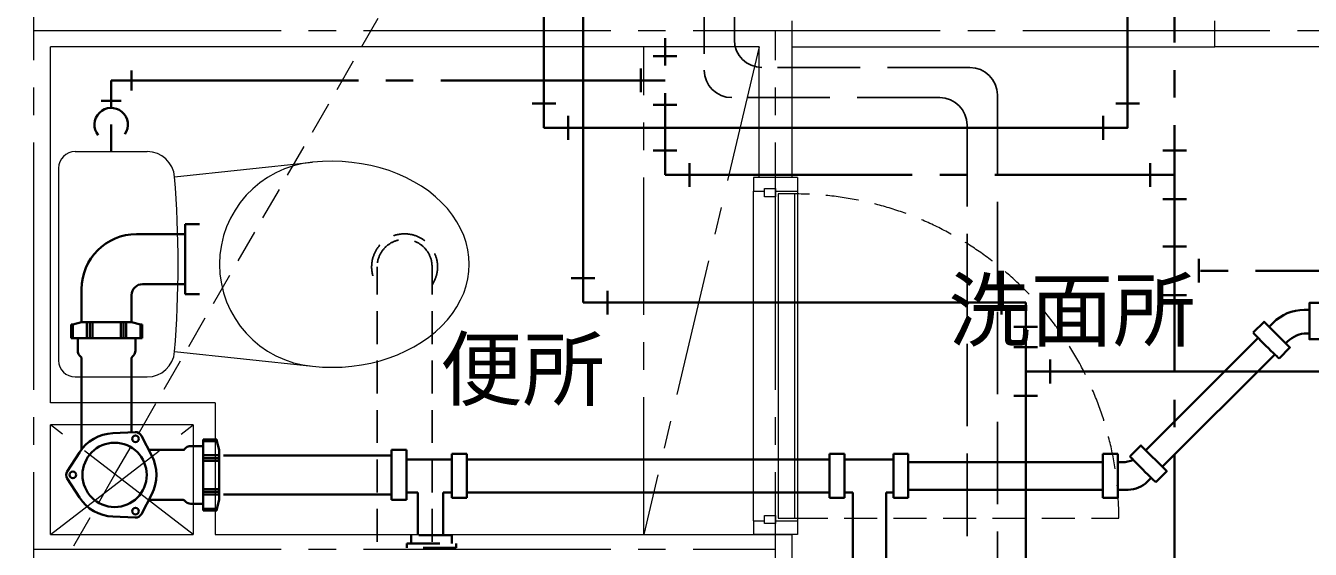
# Model space of a CAD drawing. Units: millimetres at full size, sheet at 1:50; details may follow other scales. Extents: x -9674 to 9699, y -6794 to 6791.
# Drawn here: x -720 to 1618, y -1632 to -679 of the extents above; entities that cross this region are included whole.
import ezdxf
from ezdxf.enums import TextEntityAlignment as Align

# ---------------------------------------------------------------- set-up
doc = ezdxf.new("R2010")
doc.units = ezdxf.units.MM
doc.header["$LTSCALE"] = 50
for name, pattern in [('CHAIN1', [8, 5, -1, 1, -1]), ('CHAIN2', [12, 9, -1, 1, -1]), ('DASHED1', [1.8, 1.2, -0.6]), ('DASHED3', [4, 3, -1])]:
    doc.linetypes.add(name, pattern=pattern)
for name, color, linetype, lineweight in [('1-0_芯', 134, 'CHAIN2', 9), ('1-2_間仕切', 134, 'Continuous', 9), ('1-3_建具', 134, 'Continuous', 9), ('1-5_設備', 134, 'Continuous', 9), ('1-7_その他', 134, 'DASHED1', 9), ('2-0_芯', 3, 'Continuous', 35), ('2-2', 5, 'DASHED3', 25), ('2-3_建具', 4, 'Continuous', 35), ('2-9_金物', 1, 'CHAIN2', 35), ('2-A_文字', 6, 'Continuous', 35), ('2-C', 2, 'DASHED1', 25)]:
    doc.layers.add(name, color=color, linetype=linetype, lineweight=lineweight)
doc.layers.add('1-A_文字', color=134, linetype='Continuous')
doc.styles.add('ＭＳ ゴシック', font='')
doc.styles.get('ＭＳ ゴシック').set_extended_font_data('MS Gothic')

msp = doc.modelspace()

# ---------------------------------------------------------------- linework, layer by layer
at = {"layer": '1-0_芯'}
for p, q in [((-705.42, -4341.52), (-705.42, 5058.48)), ((-705.42, -687.52), (2244.58, -687.52)), ((644.58, -4341.52), (644.58, -687.52)), ((-705.42, -1631.52), (644.58, -1631.52))]:
    msp.add_line(p, q, dxfattribs=at)
at = {"layer": '1-2_間仕切'}
for p, q in [((674.58, -717.52), (674.58, -670.02)), ((1444.58, -717.52), (1444.58, -670.02)), ((614.58, -717.52), (-675.42, -717.52)), ((-675.42, -1365.02), (-675.42, -717.52)), ((614.58, -955.02), (614.58, -717.52)), ((674.58, -955.02), (674.58, -717.52)), ((2119.58, -717.52), (1444.58, -717.52)), ((684.58, -980.02), (684.58, -1580.02)), ((-375.42, -1365.02), (-675.42, -1365.02)), ((-375.42, -1365.02), (-375.42, -1605.02)), ((-415.42, -1405.02), (-675.42, -1405.02)), ((-675.42, -1605.02), (-675.42, -1405.02)), ((-415.42, -1405.02), (-415.42, -1605.02)), ((-675.42, -1605.02), (-415.42, -1605.02)), ((-375.42, -1605.02), (674.58, -1605.02)), ((674.58, -1769.52), (674.58, -1605.02))]:
    msp.add_line(p, q, dxfattribs=at)
at = {"layer": '1-3_建具'}
for p, q in [((674.58, -717.52), (1444.58, -717.52)), ((604.58, -955.02), (604.58, -980.02)), ((684.58, -955.02), (604.58, -955.02)), ((684.58, -955.02), (684.58, -980.02)), ((604.58, -1580.02), (604.58, -980.02)), ((604.58, -980.02), (624.58, -980.02)), ((624.58, -990.02), (624.58, -975.02)), ((644.58, -980.02), (684.58, -980.02)), ((644.58, -990.02), (624.58, -990.02)), ((679.58, -985.02), (649.58, -985.02)), ((649.58, -985.02), (649.58, -1575.02)), ((679.58, -1575.02), (679.58, -985.02)), ((604.58, -1580.02), (604.58, -1605.02)), ((604.58, -1580.02), (624.58, -1580.02)), ((624.58, -1570.02), (644.58, -1570.02)), ((624.58, -1585.02), (624.58, -1570.02)), ((644.58, -1585.02), (624.58, -1585.02)), ((644.58, -1570.02), (644.58, -1585.02)), ((644.58, -1580.02), (684.58, -1580.02)), ((649.58, -1575.02), (679.58, -1575.02)), ((684.58, -1580.02), (684.58, -1605.02)), ((684.58, -1605.02), (604.58, -1605.02))]:
    msp.add_line(p, q, dxfattribs=at)
at = {"layer": '1-3_建具', "linetype": 'DASHED1'}
msp.add_line((679.58, -1575.02), (1269.58, -1575.02), dxfattribs=at)
at = {"layer": '1-3_建具'}
msp.add_lwpolyline([(624.58, -975.02), (644.58, -975.02), (644.58, -990.02)], dxfattribs=at)
at = {"layer": '1-3_建具', "linetype": 'DASHED1'}
msp.add_arc((679.58, -1575.02), 590, 0, 90, dxfattribs=at)
at = {"layer": '1-5_設備'}
for p, q in [((-630.42, -908.02), (-499.18, -908.02)), ((-449.34, -954.02), (-198.27, -927.37)), ((-660.42, -938.02), (-660.42, -1288.02)), ((-449.34, -1272.01), (-198.27, -1298.66)), ((-630.42, -1318.02), (-499.18, -1318.02))]:
    msp.add_line(p, q, dxfattribs=at)
for centre, radius, start, end in [((-630.42, -938.02), 30, 90, 180), ((-499.18, -958.02), 50, 4.58409, 90), ((-181.15, -1113.02), 186.44, 95.26901, 264.731), ((-2432.36, -1113.02), 1989.39, 355.41592, 4.58409), ((-499.18, -1268.02), 50, 270, 355.41592), ((-630.42, -1288.02), 30, 180, 270)]:
    msp.add_arc(centre, radius, start, end, dxfattribs=at)
msp.add_ellipse((-163.23, -1113.02), major_axis=(250, 0), ratio=0.75, start_param=4.5717765, end_param=7.9945944, dxfattribs=at)
at = {"layer": '1-7_その他', "linetype": 'CHAIN1'}
for p, q in [((404.58, -1605.02), (404.58, -717.52)), ((614.58, -717.52), (404.58, -1605.02)), ((-415.42, -1605.02), (-675.42, -1405.02)), ((-675.42, -1605.02), (-415.42, -1405.02))]:
    msp.add_line(p, q, dxfattribs=at)
at = {"layer": '2-0_芯'}
for p, q in [((-429.93, -1039.74), (-404.28, -1039.74)), ((-429.93, -1167.45), (-429.93, -1039.74)), ((-518.65, -1058.1), (-429.93, -1058.1)), ((-618.65, -1158.1), (-618.65, -1218.35)), ((-527.65, -1169.1), (-527.65, -1218.35)), ((-507.65, -1149.1), (-429.93, -1149.1)), ((-429.93, -1167.45), (-404.28, -1167.45)), ((1606.79, -1196.15), (1616.59, -1196.15)), ((-637.65, -1222.35), (-637.65, -1247.35)), ((-634.65, -1222.35), (-637.65, -1222.35)), ((-618.65, -1218.35), (-634.65, -1222.35)), ((-634.65, -1222.35), (-634.65, -1247.35)), ((-618.65, -1218.35), (-573.15, -1218.35)), ((-608.9, -1218.35), (-608.9, -1247.35)), ((-603.9, -1218.35), (-603.9, -1247.35)), ((-598.9, -1218.35), (-598.9, -1247.35)), ((-527.65, -1218.35), (-573.15, -1218.35)), ((-547.4, -1218.35), (-547.4, -1247.35)), ((-542.4, -1218.35), (-542.4, -1247.35)), ((-537.4, -1218.35), (-537.4, -1247.35)), ((-527.65, -1218.35), (-511.65, -1222.35)), ((-511.65, -1222.35), (-508.65, -1222.35)), ((-511.65, -1222.35), (-511.65, -1247.35)), ((-508.65, -1222.35), (-508.65, -1247.35)), ((1550.23, -1219.58), (1543.18, -1226.63)), ((1612.07, -1238.89), (1616.59, -1238.89)), ((-573.15, -1247.35), (-637.65, -1247.35)), ((-625.65, -1247.35), (-625.65, -1269.69)), ((-573.15, -1247.35), (-508.65, -1247.35)), ((-520.65, -1247.35), (-520.65, -1269.69)), ((1318.45, -1451.36), (1523, -1246.81)), ((1576.71, -1253.53), (1573.4, -1256.85)), ((-618.65, -1449.79), (-618.65, -1283.94)), ((-527.65, -1418.8), (-527.65, -1283.94)), ((1348.67, -1481.58), (1553.25, -1277)), ((-562.04, -1420.38), (-521.1, -1418.49)), ((-509.89, -1424.96), (-491.05, -1461.37)), ((-397.22, -1443.8), (-419.56, -1443.8)), ((-372.22, -1431.8), (-397.22, -1431.8)), ((-397.22, -1496.3), (-397.22, -1431.8)), ((-372.22, -1434.8), (-397.22, -1434.8)), ((-372.22, -1434.8), (-372.22, -1431.8)), ((-368.22, -1450.8), (-372.22, -1434.8)), ((-644.65, -1489.83), (-622.54, -1455.31)), ((-496.52, -1450.8), (-431.43, -1450.8)), ((-368.22, -1460.55), (-397.22, -1460.55)), ((-368.22, -1465.55), (-397.22, -1465.55)), ((-368.22, -1470.55), (-397.22, -1470.55)), ((-368.22, -1450.8), (-368.22, -1496.3)), ((-54.44, -1460.8), (-360.63, -1460.8)), ((-54.44, -1541.8), (-54.44, -1450.8)), ((-27.44, -1450.8), (-54.44, -1450.8)), ((-27.44, -1541.8), (-27.44, -1450.8)), ((55.35, -1468.24), (-27.44, -1468.24)), ((55.35, -1538.24), (55.35, -1458.24)), ((82.35, -1458.24), (55.35, -1458.24)), ((82.35, -1538.24), (82.35, -1458.24)), ((742.84, -1468.24), (82.35, -1468.24)), ((742.84, -1538.24), (742.84, -1458.24)), ((769.84, -1458.24), (742.84, -1458.24)), ((769.84, -1538.24), (769.84, -1458.24)), ((859.1, -1468.24), (769.84, -1468.24)), ((859.1, -1538.24), (859.1, -1458.24)), ((886.1, -1458.24), (859.1, -1458.24)), ((886.1, -1538.24), (886.1, -1458.24)), ((1240.47, -1473.24), (886.1, -1473.24)), ((1240.47, -1538.24), (1240.47, -1458.24)), ((1267.47, -1458.24), (1240.47, -1458.24)), ((1267.47, -1538.24), (1267.47, -1458.24)), ((1275.86, -1473.24), (1267.47, -1473.24)), ((-397.22, -1496.3), (-397.22, -1560.8)), ((-368.22, -1541.8), (-368.22, -1496.3)), ((-644.65, -1502.77), (-622.54, -1537.29)), ((1321.66, -1508.59), (1328.51, -1501.73)), ((-509.89, -1567.63), (-491.05, -1531.23)), ((-496.52, -1541.8), (-433.81, -1541.8)), ((-368.22, -1522.05), (-397.22, -1522.05)), ((-368.22, -1527.05), (-397.22, -1527.05)), ((-368.22, -1532.05), (-397.22, -1532.05)), ((-368.22, -1541.8), (-372.22, -1557.8)), ((-54.44, -1531.8), (-360.63, -1531.8)), ((-27.44, -1541.8), (-54.44, -1541.8)), ((-6.32, -1528.24), (-27.44, -1528.24)), ((-6.32, -1606.1), (-6.32, -1528.24)), ((39.5, -1606.13), (39.5, -1528.24)), ((55.35, -1528.24), (39.5, -1528.24)), ((82.35, -1538.24), (55.35, -1538.24)), ((742.84, -1528.24), (82.35, -1528.24)), ((769.84, -1538.24), (742.84, -1538.24)), ((785.34, -1528.24), (769.84, -1528.24)), ((785.34, -1528.24), (785.34, -2491.3)), ((845.84, -1528.24), (845.84, -2489.99)), ((859.1, -1528.24), (845.84, -1528.24)), ((886.1, -1538.24), (859.1, -1538.24)), ((1240.47, -1523.24), (886.1, -1523.24)), ((1267.47, -1538.24), (1240.47, -1538.24)), ((1286.3, -1523.24), (1267.3, -1523.24)), ((-397.22, -1548.8), (-419.56, -1548.8)), ((-372.22, -1557.8), (-397.22, -1557.8)), ((-372.22, -1560.8), (-397.22, -1560.8)), ((-372.22, -1557.8), (-372.22, -1560.8)), ((-521.1, -1574.1), (-562.04, -1572.22))]:
    msp.add_line(p, q, dxfattribs=at)
at = {"layer": '2-0_芯', "linetype": 'DASHED1'}
for p, q in [((-18.8, -1606.09), (-18.81, -1620.92)), ((55.2, -1606.14), (-18.8, -1606.09)), ((55.2, -1606.14), (55.19, -1620.97)), ((-26.81, -1620.91), (-26.81, -1628.91)), ((-26.81, -1620.91), (63.19, -1620.97)), ((63.19, -1628.97), (-26.81, -1628.91)), ((63.19, -1620.97), (63.19, -1628.97))]:
    msp.add_line(p, q, dxfattribs=at)
at = {"layer": '2-0_芯'}
for points in [[(1644.59, -1183.18), (1616.59, -1183.18), (1616.59, -1249.53), (1644.59, -1249.53)], [(1561.11, -1284.16), (1580.91, -1264.36), (1533.99, -1217.45), (1514.2, -1237.24)], [(1336.9, -1509.4), (1356.7, -1489.61), (1309.78, -1442.69), (1289.98, -1462.48)]]:
    msp.add_lwpolyline(points, dxfattribs=at)
for centre, radius in [((-520.54, -1430.48), 6), ((-558.54, -1496.3), 58.5), ((-634.54, -1496.3), 6), ((-520.54, -1562.12), 6)]:
    msp.add_circle(centre, radius, dxfattribs=at)
for centre, radius, start, end in [((-518.65, -1158.1), 100, 90, 180), ((-507.65, -1169.1), 20, 90, 180), ((1606.79, -1276.15), 80, 90, 134.99907), ((1612.07, -1288.89), 50, 89.99907, 135), ((-610.65, -1269.69), 15, 180, 232.33), ((-621.65, -1283.94), 3, 0, 52.33), ((-524.65, -1283.94), 3, 127.67, 180), ((-535.65, -1269.69), 15, 307.67, 0), ((-558.54, -1496.3), 76, 92.637, 147.363), ((-520.54, -1430.48), 12, 27.363, 92.637), ((-433.81, -1447.8), 3, 270, 322.33), ((-419.56, -1458.8), 15, 90, 142.33), ((-558.54, -1496.3), 76, 332.637, 27.363), ((1275.86, -1423.24), 50, 270, 293.6279), ((-634.54, -1496.3), 12, 147.363, 212.637), ((1286.3, -1473.24), 50, 270, 315), ((-558.54, -1496.3), 76, 212.637, 267.363), ((-433.81, -1544.8), 3, 37.67, 90), ((-419.56, -1533.8), 15, 217.67, 270), ((-520.54, -1562.12), 12, 267.363, 332.637)]:
    msp.add_arc(centre, radius, start, end, dxfattribs=at)
for centre in [(1537.66, -1260.7), (1313.44, -1485.94)]:
    msp.add_ellipse(centre, major_axis=(23.46, -23.46), ratio=0.020361, start_param=3.1415927, end_param=6.2831853, dxfattribs=at)
at = {"layer": '2-2'}
for p, q in [((569.74, -704.77), (569.74, -125.16)), ((514.79, -180.11), (514.79, -759.73)), ((998.37, -754.77), (619.74, -754.77)), ((943.41, -809.73), (564.79, -809.73)), ((1048.37, -2749.53), (1048.37, -804.77)), ((993.41, -2607.53), (993.41, -859.73))]:
    msp.add_line(p, q, dxfattribs=at)
at = {"layer": '2-2', "linetype": 'Continuous'}
for centre, start, end in [((619.74, -704.77), 180, 270), ((564.79, -759.73), 180, 270), ((998.37, -804.77), 0, 90), ((943.41, -859.73), 0, 90)]:
    msp.add_arc(centre, 50, start, end, dxfattribs=at)
at = {"layer": '2-3_建具'}
for p, q in [((223.04, -446.78), (223.04, -864.61)), ((244.64, -820.31), (201.44, -820.31)), ((1263.81, -820.31), (1307.01, -820.31)), ((267.33, -843.01), (267.33, -886.21)), ((1241.11, -886.21), (1241.11, -843.01))]:
    msp.add_line(p, q, dxfattribs=at)
msp.add_lwpolyline([(223.04, -864.61), (1285.41, -864.61), (1285.41, -173.82)], dxfattribs=at)
at = {"layer": '2-9_金物'}
for p, q in [((1371.13, -259.54), (1371.13, -3360.21)), ((421.95, -734.11), (465.15, -734.11)), ((-527.88, -796.41), (-527.88, -760.41)), ((399.25, -800.01), (399.25, -756.81)), ((-564.8, -778.41), (-564.8, -828.32)), ((-564.8, -778.41), (443.55, -778.41)), ((-546.8, -815.32), (-582.8, -815.32)), ((421.95, -822.7), (465.15, -822.7)), ((421.95, -906.03), (465.15, -906.03)), ((1349.53, -906.03), (1392.73, -906.03)), ((487.84, -928.73), (487.84, -971.93)), ((1326.83, -971.93), (1326.83, -928.73)), ((1349.53, -994.62), (1392.73, -994.62)), ((1392.73, -1080.41), (1349.53, -1080.41)), ((1415.42, -1103.11), (1415.42, -1146.31)), ((1968.44, -1124.71), (1371.13, -1124.71)), ((1392.73, -1169), (1349.53, -1169))]:
    msp.add_line(p, q, dxfattribs=at)
at = {"layer": '2-9_金物', "linetype": 'Continuous'}
msp.add_line((-564.8, -858.66), (-564.8, -908.02), dxfattribs=at)
at = {"layer": '2-9_金物'}
msp.add_lwpolyline([(443.55, -201.35), (443.55, -950.33), (1371.13, -950.33)], dxfattribs=at)
at = {"layer": '2-9_金物', "linetype": 'Continuous'}
msp.add_arc((-564.8, -858.66), 30.34, 325.151, 219.51, dxfattribs=at)
at = {"layer": '2-A_文字'}
for p, q in [((294.28, -322.22), (294.28, -1182.71)), ((315.88, -1138.41), (272.68, -1138.41)), ((338.57, -1161.11), (338.57, -1204.31)), ((1055.71, -1204.31), (1055.71, -1161.11)), ((294.28, -1182.71), (1100, -1182.71)), ((1100, -1182.71), (1100, -1806.59)), ((1078.4, -1227), (1121.6, -1227)), ((1121.6, -1263.88), (1078.4, -1263.88)), ((1968.44, -1308.18), (1100, -1308.18)), ((1144.3, -1286.58), (1144.3, -1329.78)), ((1121.6, -1352.47), (1078.4, -1352.47))]:
    msp.add_line(p, q, dxfattribs=at)
at = {"layer": '2-C', "color": 7, "lineweight": 9}
for q in [(351.5, 79.93), (-1468.58, -3072.53)]:
    msp.add_line((-558.54, -1496.3), q, dxfattribs=at)
at = {"layer": '2-C'}
for p, q in [((-80.67, -2068.19), (-80.67, -1117.6)), ((19.33, -2068.19), (19.33, -1117.6))]:
    msp.add_line(p, q, dxfattribs=at)
for radius, start, end in [(60, 326.44269, 213.55731), (50, 0, 180)]:
    msp.add_arc((-30.67, -1117.6), radius, start, end, dxfattribs=at)

# ---------------------------------------------------------------- texts
at = {"layer": '1-A_文字', "style": 'ＭＳ ゴシック'}
for s, p in [('洗面所', (959.08, -1283.8)), ('便所', (33.92, -1391.73))]:
    msp.add_text(s, height=110, dxfattribs=at).set_placement(p, align=Align.BOTTOM_LEFT)

doc.saveas('drawing.dxf')
